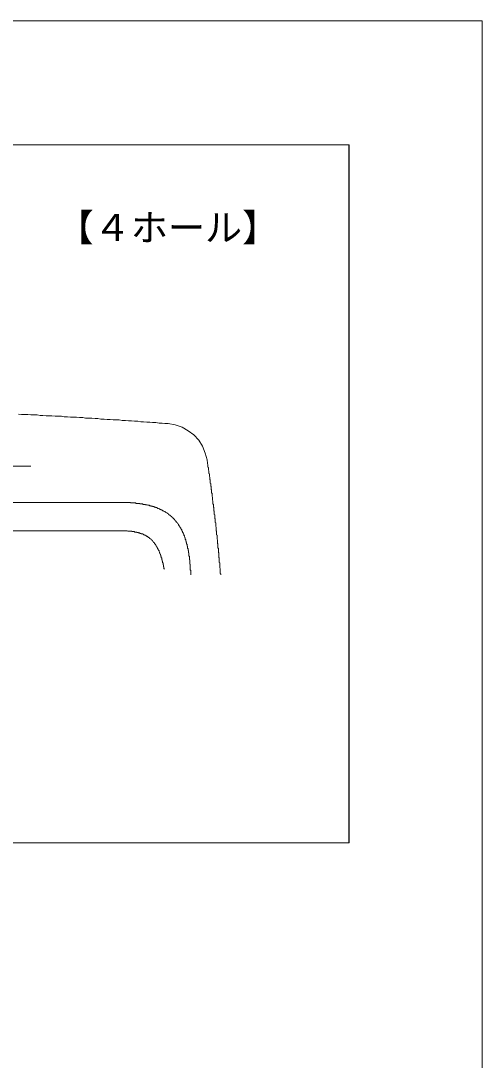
# Model space of a CAD drawing. Units: millimetres, scale not verified. Extents: x -1392 to 1350, y -947 to 991.
# Drawn here: x 919 to 1350, y 22 to 991 of the extents above; entities that cross this region are included whole.
import ezdxf
from ezdxf.enums import TextEntityAlignment as Align

# ---------------------------------------------------------------- set-up
doc = ezdxf.new("R2010")
doc.units = ezdxf.units.MM
doc.header["$LTSCALE"] = 10
for name, color, linetype, lineweight in [('0-1_レイヤー_1', 7, 'Continuous', 18), ('0-7', 7, 'Continuous', 5), ('F-0', 7, 'Continuous', 5)]:
    doc.layers.add(name, color=color, linetype=linetype, lineweight=lineweight)
doc.styles.add('ＭＳ ゴシック', font='')
doc.styles.get('ＭＳ ゴシック').set_extended_font_data('MS Gothic')

msp = doc.modelspace()

# ---------------------------------------------------------------- linework, layer by layer
at = {"layer": '0-1_レイヤー_1'}
for p, q in [((928.61, 575.78), (896.86, 575.78)), ((375.31, 541.91), (1008.61, 541.91)), ((375.31, 515.66), (1008.61, 515.66))]:
    msp.add_line(p, q, dxfattribs=at)
at = {"layer": '0-1_レイヤー_1', "color": 5}
msp.add_lwpolyline([(158.14, 875.52), (1225.78, 875.52), (1225.78, 224.43), (158.14, 224.43)], close=True, dxfattribs=at)
at = {"layer": '0-1_レイヤー_1'}
for points in [[(917.17, 624.46), (920.14, 624.04), (923.1, 624.04), (926.06, 624.04), (928.61, 623.61), (931.57, 623.61), (934.53, 623.61), (937.49, 623.19), (940.03, 623.19), (943, 622.77), (945.96, 622.77), (948.5, 622.77), (951.46, 622.34), (954.43, 622.34), (957.39, 622.34), (959.93, 621.92), (962.89, 621.92), (965.86, 621.5), (968.82, 621.5), (971.36, 621.5), (974.33, 621.07), (977.29, 621.07), (979.83, 620.65), (982.79, 620.65)], [(982.79, 620.65), (985.75, 620.65), (988.72, 620.23), (991.26, 620.23), (994.22, 619.8), (997.18, 619.8), (1000.15, 619.38), (1002.69, 619.38), (1005.65, 618.96), (1008.61, 618.96), (1011.15, 618.96), (1014.12, 618.53), (1017.08, 618.53), (1020.05, 618.11), (1022.58, 618.11), (1025.55, 617.69), (1028.51, 617.69), (1031.48, 617.26), (1034.01, 617.26), (1036.98, 616.84), (1039.94, 616.84), (1042.48, 616.42), (1045.45, 616.42), (1048.41, 615.99), (1051.37, 615.99), (1053.91, 615.57), (1056.87, 615.57)], [(1056.87, 615.57), (1063.65, 614.3), (1070, 612.18), (1075.5, 608.8), (1081, 604.99), (1085.66, 599.91), (1089.05, 594.4), (1091.59, 588.05), (1093.28, 581.7)], [(1093.28, 581.7), (1093.28, 581.28), (1093.28, 580.86), (1093.28, 580.43), (1093.7, 580.01), (1093.7, 579.59), (1093.7, 579.16), (1093.7, 578.74), (1093.7, 578.32), (1093.7, 577.89), (1094.13, 577.47), (1094.13, 577.05), (1094.13, 576.62), (1094.13, 576.2), (1094.13, 575.78), (1094.13, 575.35), (1094.13, 574.93), (1094.55, 574.51), (1094.55, 574.08), (1094.55, 573.66), (1094.55, 573.24), (1094.55, 572.81), (1094.55, 572.39), (1094.55, 571.97), (1094.98, 571.54), (1094.98, 571.12), (1094.98, 570.7), (1094.98, 570.27), (1094.98, 569.85), (1094.98, 569.43), (1094.98, 569), (1095.4, 568.58), (1095.4, 568.16), (1095.4, 567.73), (1095.4, 567.31), (1095.4, 566.89), (1095.4, 566.46), (1095.4, 566.04), (1095.82, 565.62), (1095.82, 565.19)], [(1095.82, 565.19), (1095.82, 564.77), (1095.82, 564.35), (1095.82, 563.92), (1095.82, 563.5), (1096.24, 563.08), (1096.24, 562.65), (1096.24, 562.23), (1096.24, 561.81), (1096.24, 561.38), (1096.24, 560.96), (1096.24, 560.54), (1096.24, 560.11), (1096.67, 559.69), (1096.67, 559.27), (1096.67, 558.84), (1096.67, 558.42), (1096.67, 558), (1096.67, 557.57), (1096.67, 557.15), (1097.09, 556.73), (1097.09, 556.3), (1097.09, 555.88), (1097.09, 555.46), (1097.09, 555.03), (1097.09, 554.61), (1097.09, 554.19), (1097.51, 553.76), (1097.51, 553.34), (1097.51, 552.92), (1097.51, 552.49), (1097.51, 552.07), (1097.51, 551.65), (1097.51, 551.22), (1097.51, 550.8), (1097.94, 550.38), (1097.94, 549.95), (1097.94, 549.53), (1097.94, 549.11), (1097.94, 548.68)], [(1097.94, 548.68), (1097.94, 548.26), (1097.94, 547.84), (1097.94, 547.41), (1098.36, 546.99), (1098.36, 546.57), (1098.36, 546.14), (1098.36, 545.72), (1098.36, 545.3), (1098.36, 544.87), (1098.36, 544.45), (1098.36, 544.03), (1098.78, 543.6), (1098.78, 543.18), (1098.78, 542.76), (1098.78, 542.33), (1098.78, 541.91), (1098.78, 541.49), (1098.78, 541.06), (1098.78, 540.64), (1099.21, 540.22), (1099.21, 539.79), (1099.21, 539.37), (1099.21, 538.95), (1099.21, 538.52), (1099.21, 538.1), (1099.21, 537.68), (1099.63, 537.25), (1099.63, 536.83), (1099.63, 536.41), (1099.63, 535.98), (1099.63, 535.56), (1099.63, 535.14), (1099.63, 534.71), (1099.63, 534.29), (1100.05, 533.87), (1100.05, 533.44), (1100.05, 533.02), (1100.05, 532.6), (1100.05, 532.17)], [(1008.61, 541.91), (1009.46, 541.91), (1009.89, 541.91), (1010.31, 541.91), (1010.73, 541.91), (1011.15, 541.91), (1011.58, 541.91), (1012, 541.91), (1012.42, 541.91), (1012.85, 541.91), (1013.27, 541.91), (1013.7, 541.91), (1014.12, 541.91), (1014.54, 541.91), (1014.96, 541.91), (1015.39, 541.91), (1015.81, 541.91), (1016.23, 541.91), (1016.66, 541.91), (1017.08, 541.91), (1017.5, 541.91), (1017.93, 541.91), (1018.35, 541.91), (1018.77, 541.91), (1019.2, 541.91), (1019.62, 541.91), (1020.05, 541.91), (1020.47, 541.91), (1020.89, 541.91), (1021.31, 541.91), (1021.74, 541.91), (1021.74, 541.49), (1022.16, 541.49), (1022.58, 541.49), (1023.01, 541.49), (1023.43, 541.49), (1023.86, 541.49), (1024.28, 541.49), (1024.7, 541.49), (1025.12, 541.49)], [(1025.12, 541.49), (1025.55, 541.49), (1025.97, 541.49), (1026.39, 541.49), (1026.82, 541.49), (1026.82, 541.06), (1027.24, 541.06), (1027.67, 541.06), (1028.09, 541.06), (1028.51, 541.06), (1028.93, 541.06), (1029.36, 541.06), (1029.78, 541.06), (1030.2, 541.06), (1030.63, 541.06), (1030.63, 540.64), (1031.05, 540.64), (1031.48, 540.64), (1031.9, 540.64), (1032.32, 540.64), (1032.74, 540.64), (1033.17, 540.64), (1033.17, 540.22), (1033.59, 540.22), (1034.01, 540.22), (1034.44, 540.22), (1034.86, 540.22), (1035.28, 540.22), (1035.71, 540.22), (1035.71, 539.79), (1036.13, 539.79), (1036.55, 539.79), (1036.98, 539.79), (1037.4, 539.79), (1037.83, 539.37), (1038.25, 539.37), (1038.67, 539.37), (1039.09, 539.37), (1039.52, 539.37), (1039.52, 538.95)], [(1039.52, 538.95), (1039.94, 538.95), (1040.36, 538.95), (1040.79, 538.95), (1041.21, 538.52), (1041.64, 538.52), (1042.06, 538.52), (1042.48, 538.52), (1042.48, 538.1), (1042.9, 538.1), (1043.33, 538.1), (1043.75, 538.1), (1043.75, 537.68), (1044.17, 537.68), (1044.6, 537.68), (1045.02, 537.68), (1045.02, 537.25), (1045.45, 537.25), (1045.87, 537.25), (1046.29, 537.25), (1046.29, 536.83), (1046.71, 536.83), (1047.14, 536.83), (1047.14, 536.41), (1047.56, 536.41), (1047.98, 536.41), (1048.41, 535.98), (1048.83, 535.98), (1049.25, 535.98), (1049.25, 535.56), (1049.68, 535.56), (1050.1, 535.56), (1050.1, 535.14), (1050.52, 535.14), (1050.95, 535.14), (1050.95, 534.71), (1051.37, 534.71), (1051.8, 534.71), (1051.8, 534.29), (1052.22, 534.29)], [(1052.22, 534.29), (1052.64, 534.29), (1052.64, 533.87), (1053.06, 533.87), (1053.49, 533.44), (1053.91, 533.44), (1054.33, 533.02), (1054.76, 533.02), (1054.76, 532.6), (1055.18, 532.6), (1055.61, 532.17), (1056.03, 532.17), (1056.03, 531.75), (1056.45, 531.75), (1056.87, 531.33), (1057.3, 531.33), (1057.3, 530.9), (1057.72, 530.9), (1057.72, 530.48), (1058.14, 530.48), (1058.14, 530.06), (1058.57, 530.06), (1058.99, 529.63), (1059.42, 529.63), (1059.42, 529.21), (1059.84, 529.21), (1059.84, 528.79), (1060.26, 528.79), (1060.26, 528.36), (1060.68, 528.36), (1060.68, 527.94), (1061.11, 527.94), (1061.11, 527.52), (1061.53, 527.52), (1061.53, 527.09), (1061.95, 527.09), (1062.38, 526.67), (1062.38, 526.25), (1062.8, 526.25), (1062.8, 525.82)], [(1062.8, 525.82), (1063.23, 525.82), (1063.23, 525.4), (1063.65, 525.4), (1063.65, 524.98), (1064.07, 524.55), (1064.49, 524.13), (1064.49, 523.71), (1064.92, 523.71), (1064.92, 523.28), (1065.34, 523.28), (1065.34, 522.86), (1065.76, 522.44), (1066.19, 522.01), (1066.19, 521.59), (1066.61, 521.59), (1066.61, 521.17), (1067.03, 520.74), (1067.03, 520.32), (1067.46, 520.32), (1067.46, 519.9), (1067.46, 519.47), (1067.88, 519.47), (1067.88, 519.05), (1068.3, 519.05), (1068.3, 518.63), (1068.3, 518.2), (1068.73, 518.2), (1068.73, 517.78), (1068.73, 517.36), (1069.15, 517.36), (1069.15, 516.93), (1069.58, 516.51), (1069.58, 516.09), (1069.58, 515.66), (1070, 515.66), (1070, 515.24), (1070.42, 514.82), (1070.42, 514.39), (1070.42, 513.97)], [(1100.05, 532.17), (1100.05, 531.75), (1100.05, 531.33), (1100.05, 530.9), (1100.48, 530.48), (1100.48, 530.06), (1100.48, 529.63), (1100.48, 529.21), (1100.48, 528.79), (1100.48, 528.36), (1100.48, 527.94), (1100.48, 527.52), (1100.48, 527.09), (1100.9, 526.67), (1100.9, 526.25), (1100.9, 525.82), (1100.9, 525.4), (1100.9, 524.98), (1100.9, 524.55), (1100.9, 524.13), (1100.9, 523.71), (1100.9, 523.28), (1101.33, 522.86), (1101.33, 522.44), (1101.33, 522.01), (1101.33, 521.59), (1101.33, 521.17), (1101.33, 520.74), (1101.33, 520.32), (1101.33, 519.9), (1101.33, 519.47), (1101.75, 519.05), (1101.75, 518.63), (1101.75, 518.2), (1101.75, 517.78), (1101.75, 517.36), (1101.75, 516.93), (1101.75, 516.51), (1101.75, 516.09), (1101.75, 515.66)], [(1018.35, 515.66), (1017.93, 515.66), (1017.5, 515.66), (1017.08, 515.66), (1016.66, 515.66), (1016.23, 515.66), (1015.81, 515.66), (1015.39, 515.66), (1014.96, 515.66), (1014.54, 515.66), (1014.12, 515.66), (1013.7, 515.66), (1013.27, 515.66), (1012.85, 515.66), (1012.42, 515.66), (1012, 515.66), (1011.58, 515.66), (1011.15, 515.66), (1010.73, 515.66), (1010.31, 515.66), (1009.89, 515.66), (1009.46, 515.66), (1009.04, 515.66), (1008.61, 515.66)], [(1032.74, 512.7), (1032.32, 512.7), (1031.9, 512.7), (1031.9, 513.12), (1031.48, 513.12), (1031.05, 513.12), (1030.63, 513.12), (1030.63, 513.55), (1030.2, 513.55), (1029.78, 513.55), (1029.36, 513.55), (1028.93, 513.97), (1028.51, 513.97), (1028.09, 513.97), (1027.67, 513.97), (1027.67, 514.39), (1027.24, 514.39), (1026.82, 514.39), (1026.39, 514.39), (1025.97, 514.39), (1025.55, 514.39), (1025.55, 514.82), (1025.12, 514.82), (1024.7, 514.82), (1024.28, 514.82), (1023.86, 514.82), (1023.43, 514.82), (1023.01, 514.82), (1023.01, 515.24), (1022.58, 515.24), (1022.16, 515.24), (1021.74, 515.24), (1021.31, 515.24), (1020.89, 515.24), (1020.47, 515.24), (1020.05, 515.24), (1019.62, 515.24), (1019.2, 515.24), (1018.77, 515.66), (1018.35, 515.66)], [(1070.42, 513.97), (1070.84, 513.97), (1070.84, 513.55), (1070.84, 513.12), (1071.27, 513.12), (1071.27, 512.7), (1071.27, 512.28), (1071.69, 512.28), (1071.69, 511.85), (1071.69, 511.43), (1071.69, 511.01), (1072.11, 511.01), (1072.11, 510.58), (1072.11, 510.16), (1072.54, 509.74), (1072.54, 509.31), (1072.54, 508.89), (1072.96, 508.89), (1072.96, 508.47), (1072.96, 508.04), (1072.96, 507.62), (1073.39, 507.2), (1073.39, 506.77), (1073.39, 506.35), (1073.39, 505.93), (1073.81, 505.93), (1073.81, 505.5), (1073.81, 505.08), (1073.81, 504.66), (1074.23, 504.66), (1074.23, 504.23), (1074.23, 503.81), (1074.23, 503.39), (1074.23, 502.96), (1074.65, 502.96), (1074.65, 502.54), (1074.65, 502.12), (1074.65, 501.69), (1074.65, 501.27), (1075.08, 501.27)], [(1101.75, 515.66), (1102.17, 515.24), (1102.17, 514.82), (1102.17, 514.39), (1102.17, 513.97), (1102.17, 513.55), (1102.17, 513.12), (1102.17, 512.7), (1102.17, 512.28), (1102.17, 511.85), (1102.59, 511.43), (1102.59, 511.01), (1102.59, 510.58), (1102.59, 510.16), (1102.59, 509.74), (1102.59, 509.31), (1102.59, 508.89), (1102.59, 508.47), (1102.59, 508.04), (1102.59, 507.62), (1103.02, 507.2), (1103.02, 506.77), (1103.02, 506.35), (1103.02, 505.93), (1103.02, 505.5), (1103.02, 505.08), (1103.02, 504.66), (1103.02, 504.23), (1103.02, 503.81), (1103.44, 503.39), (1103.44, 502.96), (1103.44, 502.54), (1103.44, 502.12), (1103.44, 501.69), (1103.44, 501.27), (1103.44, 500.85), (1103.44, 500.42), (1103.44, 500), (1103.44, 499.58), (1103.86, 499.15)], [(1043.75, 504.66), (1043.33, 504.66), (1043.33, 505.08), (1042.9, 505.5), (1042.48, 505.93), (1042.48, 506.35), (1042.06, 506.35), (1042.06, 506.77), (1041.64, 506.77), (1041.64, 507.2), (1041.21, 507.2), (1040.79, 507.62), (1040.79, 508.04), (1040.36, 508.04), (1039.94, 508.47), (1039.52, 508.47), (1039.52, 508.89), (1039.09, 508.89), (1039.09, 509.31), (1038.67, 509.31), (1038.25, 509.74), (1037.83, 509.74), (1037.83, 510.16), (1037.4, 510.16), (1036.98, 510.58), (1036.55, 510.58), (1036.55, 511.01), (1036.13, 511.01), (1035.71, 511.01), (1035.71, 511.43), (1035.28, 511.43), (1034.86, 511.43), (1034.86, 511.85), (1034.44, 511.85), (1034.01, 511.85), (1034.01, 512.28), (1033.59, 512.28), (1033.17, 512.28), (1033.17, 512.7), (1032.74, 512.7)], [(1050.1, 492.8), (1049.68, 492.8), (1049.68, 493.23), (1049.68, 493.65), (1049.25, 494.07), (1049.25, 494.5), (1049.25, 494.92), (1048.83, 494.92), (1048.83, 495.34), (1048.83, 495.77), (1048.41, 496.19), (1048.41, 496.61), (1048.41, 497.04), (1047.98, 497.04), (1047.98, 497.46), (1047.98, 497.88), (1047.56, 497.88), (1047.56, 498.31), (1047.56, 498.73), (1047.14, 498.73), (1047.14, 499.15), (1047.14, 499.58), (1046.71, 499.58), (1046.71, 500), (1046.71, 500.42), (1046.29, 500.42), (1046.29, 500.85), (1045.87, 501.27), (1045.87, 501.69), (1045.45, 501.69), (1045.45, 502.12), (1045.45, 502.54), (1045.02, 502.54), (1045.02, 502.96), (1044.6, 502.96), (1044.6, 503.39), (1044.17, 503.81), (1044.17, 504.23), (1043.75, 504.23), (1043.75, 504.66)], [(1075.08, 501.27), (1075.08, 500.85), (1075.08, 500.42), (1075.08, 500), (1075.08, 499.58), (1075.08, 499.15), (1075.5, 499.15), (1075.5, 498.73), (1075.5, 498.31), (1075.5, 497.88), (1075.5, 497.46), (1075.5, 497.04), (1075.92, 497.04), (1075.92, 496.61), (1075.92, 496.19), (1075.92, 495.77), (1075.92, 495.34), (1075.92, 494.92), (1076.35, 494.92), (1076.35, 494.5), (1076.35, 494.07), (1076.35, 493.65), (1076.35, 493.23), (1076.35, 492.8), (1076.35, 492.38), (1076.35, 491.96), (1076.77, 491.96), (1076.77, 491.53), (1076.77, 491.11), (1076.77, 490.69), (1076.77, 490.26), (1076.77, 489.84), (1076.77, 489.42), (1076.77, 488.99), (1076.77, 488.57), (1077.2, 488.57), (1077.2, 488.15), (1077.2, 487.72), (1077.2, 487.3), (1077.2, 486.88)], [(1103.86, 499.15), (1103.86, 498.73), (1103.86, 498.31), (1103.86, 497.88), (1103.86, 497.46), (1103.86, 497.04), (1103.86, 496.61), (1103.86, 496.19), (1103.86, 495.77), (1103.86, 495.34), (1104.29, 494.92), (1104.29, 494.5), (1104.29, 494.07), (1104.29, 493.65), (1104.29, 493.23), (1104.29, 492.8), (1104.29, 492.38), (1104.29, 491.96), (1104.29, 491.53), (1104.29, 491.11), (1104.29, 490.69), (1104.71, 490.26), (1104.71, 489.84), (1104.71, 489.42), (1104.71, 488.99), (1104.71, 488.57), (1104.71, 488.15), (1104.71, 487.72), (1104.71, 487.3), (1104.71, 486.88), (1104.71, 486.45), (1104.71, 486.03), (1105.14, 485.61), (1105.14, 485.18), (1105.14, 484.76), (1105.14, 484.34), (1105.14, 483.91), (1105.14, 483.49), (1105.14, 483.07), (1105.14, 482.64)], [(1053.49, 479.68), (1053.49, 480.1), (1053.06, 480.1), (1053.06, 480.53), (1053.06, 480.95), (1053.06, 481.37), (1053.06, 481.8), (1052.64, 481.8), (1052.64, 482.22), (1052.64, 482.64), (1052.64, 483.07), (1052.64, 483.49), (1052.64, 483.91), (1052.22, 483.91), (1052.22, 484.34), (1052.22, 484.76), (1052.22, 485.18), (1052.22, 485.61), (1051.8, 485.61), (1051.8, 486.03), (1051.8, 486.45), (1051.8, 486.88), (1051.8, 487.3), (1051.37, 487.3), (1051.37, 487.72), (1051.37, 488.15), (1051.37, 488.57), (1050.95, 488.57), (1050.95, 488.99), (1050.95, 489.42), (1050.95, 489.84), (1050.95, 490.26), (1050.52, 490.26), (1050.52, 490.69), (1050.52, 491.11), (1050.52, 491.53), (1050.1, 491.53), (1050.1, 491.96), (1050.1, 492.38), (1050.1, 492.8)], [(1077.2, 486.88), (1077.2, 486.45), (1077.2, 486.03), (1077.2, 485.61), (1077.2, 485.18), (1077.2, 484.76), (1077.2, 484.34), (1077.62, 484.34), (1077.62, 483.91), (1077.62, 483.49), (1077.62, 483.07), (1077.62, 482.64), (1077.62, 482.22), (1077.62, 481.8), (1077.62, 481.37), (1077.62, 480.95), (1077.62, 480.53), (1077.62, 480.1), (1077.62, 479.68), (1077.62, 479.26), (1077.62, 478.83), (1078.04, 478.83), (1078.04, 478.41), (1078.04, 477.99), (1078.04, 477.56), (1078.04, 477.14), (1078.04, 476.72)], [(1078.04, 474.6), (1078.04, 475.02), (1078.04, 475.45), (1078.04, 475.87), (1078.04, 476.29), (1078.04, 476.72)], [(1105.14, 482.64), (1105.14, 482.22), (1105.14, 481.8), (1105.14, 481.37), (1105.14, 480.95), (1105.56, 480.53), (1105.56, 480.1), (1105.56, 479.68), (1105.56, 479.26), (1105.56, 478.83), (1105.56, 478.41), (1105.56, 477.99), (1105.56, 477.56), (1105.56, 477.14), (1105.56, 476.72), (1105.56, 476.29), (1105.56, 475.87), (1105.98, 475.45), (1105.98, 475.02), (1105.98, 474.6)]]:
    msp.add_lwpolyline(points, dxfattribs=at)
at = {"layer": '0-7'}
msp.add_lwpolyline([(158.19, 875.55), (1225.69, 875.55), (1225.69, 224.55), (158.19, 224.55)], close=True, dxfattribs=at)
at = {"layer": 'F-0'}
msp.add_lwpolyline([(-1391.5, 991.14), (1350.16, 991.14), (1350.16, -947.41), (-1391.5, -947.41)], close=True, dxfattribs=at)

# ---------------------------------------------------------------- texts
at = {"layer": 'F-0', "style": 'ＭＳ ゴシック'}
msp.add_text('【４ホール】', height=25.38, dxfattribs=at).set_placement((952.88, 778.03), align=Align.BOTTOM_LEFT)

doc.saveas('drawing.dxf')
